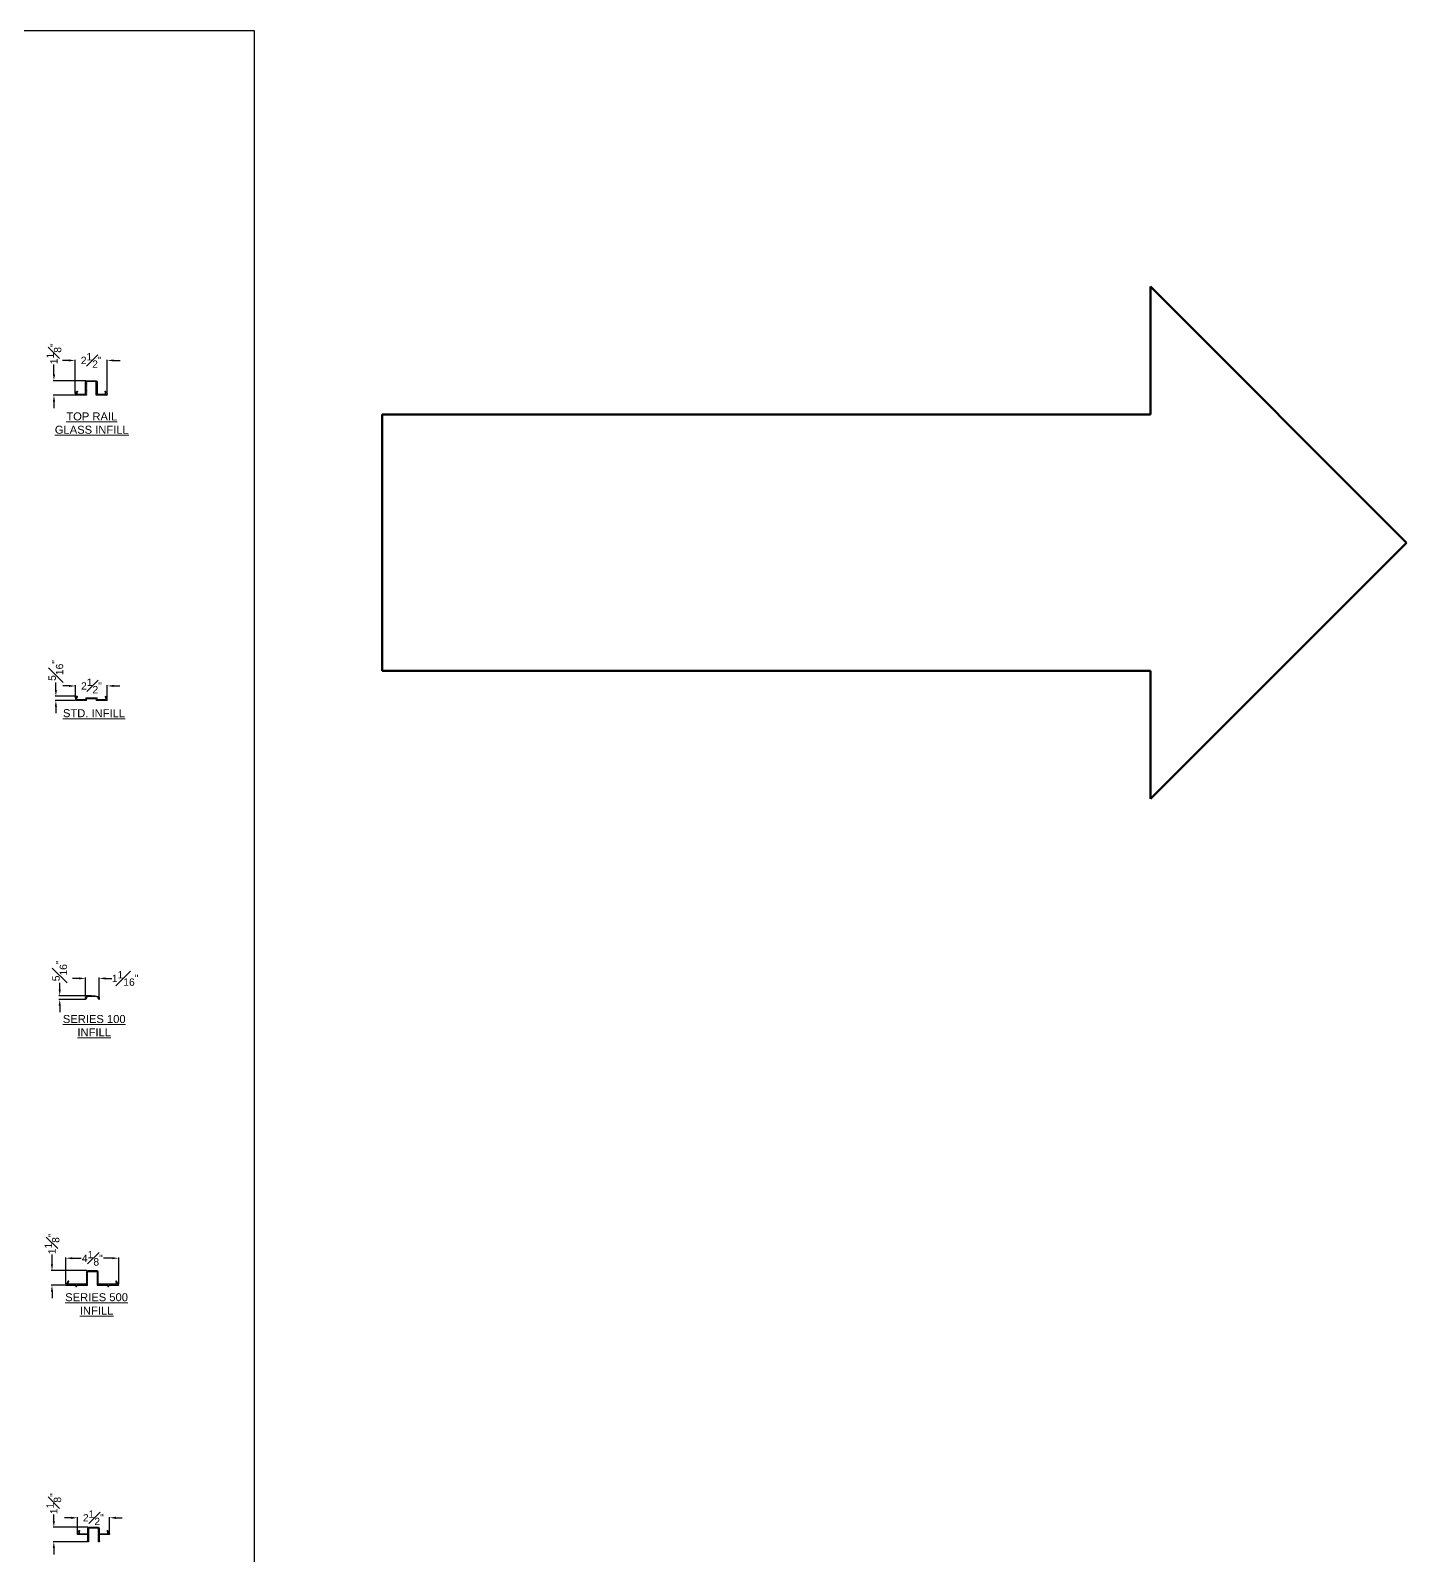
# Model space of a CAD drawing. Header units: inches. Extents: x -333 to 1223, y -450 to 45.
# Drawn here: x 266 to 373.5, y -86.2 to 32.9 of the extents above; entities that cross this region are included whole.
import ezdxf

# ---------------------------------------------------------------- set-up
doc = ezdxf.new("R2010")
doc.units = ezdxf.units.IN
doc.header["$MEASUREMENT"] = 0
doc.layers.get('Defpoints').update_dxf_attribs({"color": 85})
for name, color, linetype in [('Detail', 251, 'Continuous'), ('Dims', 1, 'Continuous'), ('PL', 252, 'Continuous')]:
    doc.layers.add(name, color=color, linetype=linetype)
doc.styles.add('SM0', font='arial.ttf', dxfattribs={"height": 0.575})
doc.styles.get("Standard").update_dxf_attribs({"font": 'arial.ttf'})
doc.styles.add('style-sm', font='arial.ttf', dxfattribs={"height": 0.25})
doc.dimstyles.new('Arch-sm', dxfattribs={"dimtxt": 0.25, "dimasz": 0.25, "dimexe": 0.0625, "dimexo": 0.0625, "dimgap": 0.125, "dimtad": 0, "dimdec": 4, "dimzin": 0, "dimdsep": 46, "dimlunit": 4, "dimtxsty": 'style-sm', "dimcen": 0.09, "dimclrd": 256, "dimclre": 256, "dimclrt": 7, "dimadec": 1, "dimazin": 1, "dimtfac": 1, "dimtdec": 4, "dimtofl": 0, "dimtmove": 0, "dimatfit": 3, "dimfxl": 0.18, "dimfrac": 1, "dimtolj": 1, "dimtzin": 0, "dimlwd": -1, "dimlwe": -1, "dimarcsym": 0})

# ---------------------------------------------------------------- blocks, each defined once
blk = doc.blocks.new('*D61')
at = {"layer": 'Defpoints', "color": 0, "transparency": 16777216}
for p in [(272, -18.29), (269.53, -19.28), (272, -19.28)]:
    blk.add_point(p, dxfattribs=at)
at = {"layer": 'Dims', "transparency": 16777216}
for p, q in [((269.03, -18.29), (268.53, -18.29)), ((269.53, -19.22), (269.53, -18.23)), ((272, -19.22), (272, -18.23)), ((272.5, -18.29), (273, -18.29))]:
    blk.add_line(p, q, dxfattribs=at)
for points in [[(269.03, -18.21), (269.03, -18.37), (269.53, -18.29)], [(272.5, -18.21), (272.5, -18.37), (272, -18.29)]]:
    blk.add_solid(points, dxfattribs=at)
at = {"layer": 'Dims', "color": 7, "transparency": 16777216, "insert": (270.77, -18.29), "char_height": 0.575, "attachment_point": 5, "style": 'SM0'}
blk.add_mtext('\\A1;2{\\H1.000000x;\\S1#2;}"', dxfattribs=at)
blk = doc.blocks.new('*D62')
at = {"layer": 'Defpoints', "color": 0, "transparency": 16777216}
for p in [(267.99, -19.42), (269.54, -19.42), (269.65, -19.1)]:
    blk.add_point(p, dxfattribs=at)
at = {"layer": 'Dims', "transparency": 16777216}
for p, q in [((267.99, -18.6), (267.99, -18.02)), ((269.59, -19.1), (267.93, -19.1)), ((269.48, -19.42), (267.93, -19.42)), ((267.99, -19.92), (267.99, -20.42))]:
    blk.add_line(p, q, dxfattribs=at)
for points in [[(267.91, -18.6), (268.08, -18.6), (267.99, -19.1)], [(267.91, -19.92), (268.08, -19.92), (267.99, -19.42)]]:
    blk.add_solid(points, dxfattribs=at)
at = {"layer": 'Dims', "color": 7, "transparency": 16777216, "insert": (267.99, -17.08), "char_height": 0.575, "attachment_point": 5, "rotation": 90, "style": 'SM0'}
blk.add_mtext('\\A1;{\\H1.000000x;\\S5#16;}"', dxfattribs=at)
blk = doc.blocks.new('*D69')
at = {"layer": 'Defpoints', "color": 0, "transparency": 16777216}
for p in [(267.84, 5.55), (270.38, 5.55), (269.53, 4.41)]:
    blk.add_point(p, dxfattribs=at)
at = {"layer": 'Dims', "transparency": 16777216}
for p, q in [((267.84, 6.05), (267.84, 6.81)), ((270.32, 5.55), (267.78, 5.55)), ((269.47, 4.41), (267.78, 4.41)), ((267.84, 3.91), (267.84, 3.41))]:
    blk.add_line(p, q, dxfattribs=at)
for points in [[(267.76, 6.05), (267.93, 6.05), (267.84, 5.55)], [(267.76, 3.91), (267.93, 3.91), (267.84, 4.41)]]:
    blk.add_solid(points, dxfattribs=at)
at = {"layer": 'Dims', "color": 7, "transparency": 16777216, "insert": (267.84, 7.65), "char_height": 0.575, "attachment_point": 5, "rotation": 90, "style": 'SM0'}
blk.add_mtext('\\A1;1{\\H1.000000x;\\S1#8;}"', dxfattribs=at)
blk = doc.blocks.new('*D70')
at = {"layer": 'Defpoints', "color": 0, "transparency": 16777216}
for p in [(272.01, 7.13), (269.5, 4.44), (272.01, 4.44)]:
    blk.add_point(p, dxfattribs=at)
at = {"layer": 'Dims', "transparency": 16777216}
for p, q in [((269.5, 4.51), (269.5, 7.19)), ((272.01, 4.51), (272.01, 7.19)), ((269, 7.13), (268.5, 7.13)), ((272.51, 7.13), (273.01, 7.13))]:
    blk.add_line(p, q, dxfattribs=at)
for points in [[(269, 7.21), (269, 7.05), (269.5, 7.13)], [(272.51, 7.21), (272.51, 7.05), (272.01, 7.13)]]:
    blk.add_solid(points, dxfattribs=at)
at = {"layer": 'Dims', "color": 7, "transparency": 16777216, "insert": (270.75, 7.13), "char_height": 0.575, "attachment_point": 5, "style": 'SM0'}
blk.add_mtext('\\A1;2{\\H1.000000x;\\S1#2;}"', dxfattribs=at)
blk = doc.blocks.new('*D52')
at = {"layer": 'Defpoints', "color": 0, "transparency": 16777216}
for p in [(272.9, -62.98), (268.77, -65.06), (272.9, -65.06)]:
    blk.add_point(p, dxfattribs=at)
at = {"layer": 'Dims', "transparency": 16777216}
for p, q in [((268.77, -64.99), (268.77, -62.92)), ((269.27, -62.98), (269.96, -62.98)), ((272.4, -62.98), (271.71, -62.98)), ((272.9, -64.99), (272.9, -62.92))]:
    blk.add_line(p, q, dxfattribs=at)
for points in [[(269.27, -62.9), (269.27, -63.06), (268.77, -62.98)], [(272.4, -62.9), (272.4, -63.06), (272.9, -62.98)]]:
    blk.add_solid(points, dxfattribs=at)
at = {"layer": 'Dims', "color": 7, "transparency": 16777216, "insert": (270.84, -62.98), "char_height": 0.575, "attachment_point": 5, "style": 'SM0'}
blk.add_mtext('\\A1;4{\\H1.000000x;\\S1#8;}"', dxfattribs=at)
blk = doc.blocks.new('*D53')
at = {"layer": 'Defpoints', "color": 0, "transparency": 16777216}
for p in [(270.46, -63.95), (267.69, -65.09), (268.8, -65.09)]:
    blk.add_point(p, dxfattribs=at)
at = {"layer": 'Dims', "transparency": 16777216}
for p, q in [((267.69, -63.45), (267.69, -62.69)), ((270.4, -63.95), (267.63, -63.95)), ((268.74, -65.09), (267.63, -65.09)), ((267.69, -65.59), (267.69, -66.09))]:
    blk.add_line(p, q, dxfattribs=at)
for points in [[(267.6, -63.45), (267.77, -63.45), (267.69, -63.95)], [(267.6, -65.59), (267.77, -65.59), (267.69, -65.09)]]:
    blk.add_solid(points, dxfattribs=at)
at = {"layer": 'Dims', "color": 7, "transparency": 16777216, "insert": (267.69, -61.86), "char_height": 0.575, "attachment_point": 5, "rotation": 90, "style": 'SM0'}
blk.add_mtext('\\A1;1{\\H1.000000x;\\S1#8;}"', dxfattribs=at)
blk = doc.blocks.new('*D59')
at = {"layer": 'Defpoints', "color": 0, "transparency": 16777216}
for p in [(272.18, -83.25), (269.67, -84.53), (272.18, -84.53)]:
    blk.add_point(p, dxfattribs=at)
at = {"layer": 'Dims', "transparency": 16777216}
for p, q in [((269.17, -83.25), (268.67, -83.25)), ((269.67, -84.47), (269.67, -83.19)), ((272.18, -84.47), (272.18, -83.19)), ((272.68, -83.25), (273.18, -83.25))]:
    blk.add_line(p, q, dxfattribs=at)
for points in [[(269.17, -83.17), (269.17, -83.34), (269.67, -83.25)], [(272.68, -83.17), (272.68, -83.34), (272.18, -83.25)]]:
    blk.add_solid(points, dxfattribs=at)
at = {"layer": 'Dims', "color": 7, "transparency": 16777216, "insert": (270.92, -83.25), "char_height": 0.575, "attachment_point": 5, "style": 'SM0'}
blk.add_mtext('\\A1;2{\\H1.000000x;\\S1#2;}"', dxfattribs=at)
blk = doc.blocks.new('*D60')
at = {"layer": 'Defpoints', "color": 0, "transparency": 16777216}
for p in [(270.57, -83.99), (267.83, -85.12), (270.48, -85.12)]:
    blk.add_point(p, dxfattribs=at)
at = {"layer": 'Dims', "transparency": 16777216}
for p, q in [((267.83, -83.49), (267.83, -82.99)), ((270.5, -83.99), (267.77, -83.99)), ((270.42, -85.12), (267.77, -85.12)), ((267.83, -85.62), (267.83, -86.12))]:
    blk.add_line(p, q, dxfattribs=at)
for points in [[(267.75, -83.49), (267.92, -83.49), (267.83, -83.99)], [(267.75, -85.62), (267.92, -85.62), (267.83, -85.12)]]:
    blk.add_solid(points, dxfattribs=at)
at = {"layer": 'Dims', "color": 7, "transparency": 16777216, "insert": (267.83, -82.15), "char_height": 0.575, "attachment_point": 5, "rotation": 90, "style": 'SM0'}
blk.add_mtext('\\A1;1{\\H1.000000x;\\S1#8;}"', dxfattribs=at)
blk = doc.blocks.new('*D44')
at = {"layer": 'Defpoints', "color": 0, "transparency": 16777216}
for p in [(271.37, -41.13), (270.3, -42.61), (271.37, -42.61)]:
    blk.add_point(p, dxfattribs=at)
at = {"layer": 'Dims', "transparency": 16777216}
for p, q in [((269.8, -41.13), (269.3, -41.13)), ((270.3, -42.55), (270.3, -41.07)), ((271.37, -42.55), (271.37, -41.07)), ((271.87, -41.13), (272.37, -41.13))]:
    blk.add_line(p, q, dxfattribs=at)
for points in [[(269.8, -41.05), (269.8, -41.21), (270.3, -41.13)], [(271.87, -41.05), (271.87, -41.21), (271.37, -41.13)]]:
    blk.add_solid(points, dxfattribs=at)
at = {"layer": 'Dims', "color": 7, "transparency": 16777216, "insert": (273.4, -41.13), "char_height": 0.575, "attachment_point": 5, "style": 'SM0'}
blk.add_mtext('\\A1;1{\\H1.000000x;\\S1#16;}"', dxfattribs=at)
blk = doc.blocks.new('*D45')
at = {"layer": 'Defpoints', "color": 0, "transparency": 16777216}
for p in [(268.29, -42.77), (270.31, -42.77), (270.83, -42.48)]:
    blk.add_point(p, dxfattribs=at)
at = {"layer": 'Dims', "transparency": 16777216}
for p, q in [((268.29, -41.98), (268.29, -41.48)), ((270.77, -42.48), (268.23, -42.48)), ((270.25, -42.77), (268.23, -42.77)), ((268.29, -43.27), (268.29, -43.77))]:
    blk.add_line(p, q, dxfattribs=at)
for points in [[(268.21, -41.98), (268.38, -41.98), (268.29, -42.48)], [(268.21, -43.27), (268.38, -43.27), (268.29, -42.77)]]:
    blk.add_solid(points, dxfattribs=at)
at = {"layer": 'Dims', "color": 7, "transparency": 16777216, "insert": (268.29, -40.54), "char_height": 0.575, "attachment_point": 5, "rotation": 90, "style": 'SM0'}
blk.add_mtext('\\A1;{\\H1.000000x;\\S5#16;}"', dxfattribs=at)
blk = doc.blocks.new('NEXT')
at = {"layer": 'Dims', "color": 84, "lineweight": 70}
for p, q in [((90, -40), (70, -20)), ((70, -20), (70, -30)), ((10, -30), (10, -50)), ((70, -30), (10, -30)), ((90, -40), (70, -60)), ((70, -50), (10, -50)), ((70, -60), (70, -50))]:
    blk.add_line(p, q, dxfattribs=at)

msp = doc.modelspace()

# ---------------------------------------------------------------- linework, layer by layer
at = {"layer": 'Detail'}
for points in [[(271.13107, 5.26899, -0.414213562), (271.13107, 5.28031), (271.14372, 5.29296), (271.13107, 5.30562, -0.414213562), (271.13107, 5.31693), (271.14372, 5.32959), (271.13107, 5.34225, -0.414213562), (271.13107, 5.35356), (271.14372, 5.36622), (271.13107, 5.37888, -0.414213562), (271.13107, 5.39019), (271.14372, 5.40285), (271.13107, 5.4155, -0.414213562), (271.13107, 5.42682), (271.14372, 5.43947), (271.12736, 5.45584, 0.546605497), (271.11372, 5.47709), (270.39572, 5.47709, 0.546605497), (270.38209, 5.45584), (270.36572, 5.43947), (270.37838, 5.42682, -0.414213562), (270.37838, 5.4155), (270.36572, 5.40285), (270.37838, 5.39019, -0.414213562), (270.37838, 5.37888), (270.36572, 5.36622), (270.37838, 5.35356, -0.414213562), (270.37838, 5.34225), (270.36572, 5.32959), (270.37838, 5.31693, -0.414213562), (270.37838, 5.30562), (270.36572, 5.29296), (270.37838, 5.28031, -0.414213562), (270.37838, 5.26899), (270.36572, 5.25634), (270.37838, 5.24368, -0.414213562), (270.37838, 5.23237), (270.36572, 5.21971), (270.37838, 5.20705, -0.414213562), (270.37838, 5.19574), (270.36572, 5.18308), (270.37838, 5.17042, -0.414213562), (270.37838, 5.15911), (270.36572, 5.14645), (270.37838, 5.1338, -0.414213562), (270.37838, 5.12248), (270.36572, 5.10983), (270.37838, 5.09717, -0.414213562), (270.37838, 5.08586), (270.36572, 5.0732), (270.37838, 5.06054, -0.414213562), (270.37838, 5.04923), (270.36572, 5.03657), (270.37838, 5.02391, -0.414213562), (270.37838, 5.0126), (270.36572, 4.99994), (270.37838, 4.98729, -0.414213562), (270.37838, 4.97597), (270.36572, 4.96332), (270.37838, 4.95066, -0.414213562), (270.37838, 4.93935), (270.36572, 4.92669), (270.37838, 4.91403, -0.414213562), (270.37838, 4.90272), (270.36572, 4.89006), (270.37838, 4.8774, -0.414213562), (270.37838, 4.86609), (270.36572, 4.85343), (270.37838, 4.84078, -0.414213562), (270.37838, 4.82946), (270.36572, 4.81681), (270.37838, 4.80415, -0.414213562), (270.37838, 4.79284), (270.36572, 4.78018), (270.37838, 4.76752, -0.414213562), (270.37838, 4.75621), (270.36572, 4.74355), (270.37838, 4.7309, -0.414213562), (270.37838, 4.71958), (270.36572, 4.70692), (270.37838, 4.69427, -0.414213562), (270.37838, 4.68295), (270.36572, 4.6703), (270.37838, 4.65764, -0.414213562), (270.37838, 4.64633), (270.36572, 4.63367), (270.37838, 4.62101, -0.414213562), (270.37838, 4.6097), (270.36572, 4.59704), (270.37838, 4.58439, -0.414213562), (270.37838, 4.57307), (270.36572, 4.56042), (270.37838, 4.54776, -0.414213562), (270.37838, 4.53644), (270.36572, 4.52379), (270.37838, 4.51113, -0.414213562), (270.37838, 4.49982), (270.36572, 4.48716), (270.37838, 4.4745, -0.414213562), (270.37838, 4.46319), (270.36572, 4.45053), (270.37838, 4.43788, -0.414213562), (270.37838, 4.42656), (270.37012, 4.4183, -0.198912367), (270.35951, 4.41391), (269.53197, 4.41391, -1), (269.53197, 4.47341), (269.53972, 4.47341, 1), (269.53972, 4.52841), (269.53222, 4.52841, -0.577350269), (269.51923, 4.55091), (269.6168, 4.71991, -1), (269.6705, 4.68891), (269.63123, 4.6209, 0.131652498), (269.62922, 4.6134), (269.62922, 4.49891, 0.414213562), (269.64422, 4.48391), (270.28072, 4.48391, 0.414213562), (270.29572, 4.49891), (270.29572, 5.46209, -0.414213562), (270.38072, 5.54709), (271.12872, 5.54709, -0.414213562), (271.21372, 5.46209), (271.21372, 4.49891, 0.414213562), (271.22872, 4.48391), (271.86522, 4.48391, 0.414213562), (271.88022, 4.49891), (271.88022, 4.6134, 0.131652498), (271.87821, 4.6209), (271.83895, 4.68891, -1), (271.89264, 4.71991), (271.99021, 4.55091, -0.577350269), (271.97722, 4.52841), (271.96972, 4.52841, 1), (271.96972, 4.47341), (271.97747, 4.47341, -1), (271.97747, 4.41391), (271.14994, 4.41391, -0.198912367), (271.13933, 4.4183), (271.13107, 4.42656, -0.414213562), (271.13107, 4.43788), (271.14372, 4.45053), (271.13107, 4.46319, -0.414213562), (271.13107, 4.4745), (271.14372, 4.48716), (271.13107, 4.49982, -0.414213562), (271.13107, 4.51113), (271.14372, 4.52379), (271.13107, 4.53644, -0.414213562), (271.13107, 4.54776), (271.14372, 4.56042), (271.13107, 4.57307, -0.414213562), (271.13107, 4.58439), (271.14372, 4.59704), (271.13107, 4.6097, -0.414213562), (271.13107, 4.62101), (271.14372, 4.63367), (271.13107, 4.64633, -0.414213562), (271.13107, 4.65764), (271.14372, 4.6703), (271.13107, 4.68295, -0.414213562), (271.13107, 4.69427), (271.14372, 4.70692), (271.13107, 4.71958, -0.414213562), (271.13107, 4.7309), (271.14372, 4.74355), (271.13107, 4.75621, -0.414213562), (271.13107, 4.76752), (271.14372, 4.78018), (271.13107, 4.79284, -0.414213562), (271.13107, 4.80415), (271.14372, 4.81681), (271.13107, 4.82946, -0.414213562), (271.13107, 4.84078), (271.14372, 4.85343), (271.13107, 4.86609, -0.414213562), (271.13107, 4.8774), (271.14372, 4.89006), (271.13107, 4.90272, -0.414213562), (271.13107, 4.91403), (271.14372, 4.92669), (271.13107, 4.93935, -0.414213562), (271.13107, 4.95066), (271.14372, 4.96332), (271.13107, 4.97597, -0.414213562), (271.13107, 4.98729), (271.14372, 4.99994), (271.13107, 5.0126, -0.414213562), (271.13107, 5.02391), (271.14372, 5.03657), (271.13107, 5.04923, -0.414213562), (271.13107, 5.06054), (271.14372, 5.0732), (271.13107, 5.08586, -0.414213562), (271.13107, 5.09717), (271.14372, 5.10983), (271.13107, 5.12248, -0.414213562), (271.13107, 5.1338), (271.14372, 5.14645), (271.13107, 5.15911, -0.414213562), (271.13107, 5.17042), (271.14372, 5.18308), (271.13107, 5.19574, -0.414213562), (271.13107, 5.20705), (271.14372, 5.21971), (271.13107, 5.23237, -0.414213562), (271.13107, 5.24368), (271.14372, 5.25634)], [(271.36546, -42.76492, -0.696819816), (271.34814, -42.77132), (271.29201, -42.668, -0.429242952), (271.29641, -42.65442, 0.707561448), (271.28865, -42.58244, 0.023325847), (271.10731, -42.54846, -0.998707432), (271.09716, -42.54707, 0.001243701), (271.08741, -42.54579, -0.998707432), (271.07725, -42.5445, 0.089022931), (270.37927, -42.58244, 0.707561448), (270.37152, -42.65442, -0.429242952), (270.37591, -42.668), (270.31979, -42.77132, -0.696819816), (270.30246, -42.76492), (270.30246, -42.61152, -0.347126734), (270.36292, -42.53494, -0.117711706), (271.30501, -42.53494, -0.347126734), (271.36546, -42.61152)], [(270.46204, -64.89219), (270.44704, -64.87719), (270.46204, -64.86219), (270.44704, -64.84719), (270.46204, -64.83219), (270.44704, -64.81719), (270.46204, -64.80219), (270.44704, -64.78719), (270.46204, -64.77219), (270.44704, -64.75719), (270.46204, -64.74219), (270.44704, -64.72719), (270.46204, -64.71219), (270.44704, -64.69719), (270.46204, -64.68219), (270.44704, -64.66719), (270.46204, -64.65219), (270.44704, -64.63719), (270.46204, -64.62219), (270.44704, -64.60719), (270.46204, -64.59219), (270.44704, -64.57719), (270.46204, -64.56219), (270.44704, -64.54719), (270.46204, -64.53219), (270.44704, -64.51719), (270.46204, -64.50219), (270.44704, -64.48719), (270.46204, -64.47219), (270.44704, -64.45719), (270.46204, -64.44219), (270.44704, -64.42719), (270.46204, -64.41219), (270.44704, -64.39719), (270.46204, -64.38219), (270.44704, -64.36719), (270.46204, -64.35219), (270.44704, -64.33719), (270.46204, -64.32219), (270.44704, -64.30719), (270.46204, -64.29219), (270.44704, -64.27719), (270.46204, -64.26219), (270.44704, -64.24719), (270.46204, -64.23219), (270.44704, -64.21719), (270.46204, -64.20219), (270.44704, -64.18719), (270.46204, -64.17219), (270.44704, -64.15719), (270.46204, -64.14219), (270.44704, -64.12719), (270.46204, -64.11219), (270.44704, -64.09719), (270.46204, -64.08219), (270.44704, -64.06719), (270.46204, -64.05219), (270.46204, -64.03919, -0.414213562), (270.47704, -64.02419), (271.07845, -64.02419), (271.08324, -64.02419, 1), (271.09324, -64.02419), (271.10324, -64.02419, 1), (271.11324, -64.02419), (271.11835, -64.02419), (271.19504, -64.02419, -0.414213562), (271.21004, -64.03919), (271.21004, -64.05219), (271.22504, -64.06719), (271.21004, -64.08219), (271.22504, -64.09719), (271.21004, -64.11219), (271.22504, -64.12719), (271.21004, -64.14219), (271.22504, -64.15719), (271.21004, -64.17219), (271.22504, -64.18719), (271.21004, -64.20219), (271.22504, -64.21719), (271.21004, -64.23219), (271.22504, -64.24719), (271.21004, -64.26219), (271.22504, -64.27719), (271.21004, -64.29219), (271.22504, -64.30719), (271.21004, -64.32219), (271.22504, -64.33719), (271.21004, -64.35219), (271.22504, -64.36719), (271.21004, -64.38219), (271.22504, -64.39719), (271.21004, -64.41219), (271.22504, -64.42719), (271.21004, -64.44219), (271.22504, -64.45719), (271.21004, -64.47219), (271.22504, -64.48719), (271.21004, -64.50219), (271.22504, -64.51719), (271.21004, -64.53219), (271.22504, -64.54719), (271.21004, -64.56219), (271.22504, -64.57719), (271.21004, -64.59219), (271.22504, -64.60719), (271.21004, -64.62219), (271.22504, -64.63719), (271.21004, -64.65219), (271.22504, -64.66719), (271.21004, -64.68219), (271.22504, -64.69719), (271.21004, -64.71219), (271.22504, -64.72719), (271.21004, -64.74219), (271.22504, -64.75719), (271.21004, -64.77219), (271.22504, -64.78719), (271.21004, -64.80219), (271.22504, -64.81719), (271.21004, -64.83219), (271.22504, -64.84719), (271.21004, -64.86219), (271.22504, -64.87719), (271.21004, -64.89219), (271.22504, -64.90719), (271.21004, -64.92219), (271.22504, -64.93719), (271.21004, -64.95219), (271.22504, -64.96719), (271.21004, -64.98219), (271.22504, -64.99719), (271.21004, -65.01219), (271.22504, -65.02719), (271.21004, -65.04219), (271.22504, -65.05719), (271.21004, -65.07219, 0.414213562), (271.22504, -65.08719), (272.03304, -65.08719, -0.414213562), (272.04804, -65.10219), (272.04804, -65.17719, 0.414213562), (272.08304, -65.21219, 0.414213562), (272.11804, -65.17719), (272.11804, -65.10219, -0.414213562), (272.13304, -65.08719), (272.87054, -65.08719, 0.414213562), (272.90054, -65.05719, 0.414213562), (272.87054, -65.02719), (272.80104, -65.02719, -0.414213562), (272.77354, -64.99969, -0.414213562), (272.80104, -64.97219), (272.80854, -64.97219, 0.576715671), (272.82155, -64.94971), (272.72442, -64.78074, 1), (272.67066, -64.81164), (272.71154, -64.88275), (272.71154, -65.00219, -0.414213562), (272.69654, -65.01719), (271.84104, -65.01719), (271.82604, -65.03219), (271.81104, -65.01719), (271.31004, -65.01719, -0.414213562), (271.29504, -65.00219), (271.29504, -64.03919, 0.414213562), (271.21004, -63.95419), (270.46204, -63.95419, 0.414213562), (270.37704, -64.03919), (270.37704, -65.00219, -0.414213562), (270.36204, -65.01719), (269.86104, -65.01719), (269.84604, -65.03219), (269.83104, -65.01719), (268.97554, -65.01719, -0.414213562), (268.96054, -65.00219), (268.96054, -64.88275), (269.00142, -64.81164, 1), (268.94766, -64.78074), (268.85054, -64.94971, 0.576715671), (268.86354, -64.97219), (268.87104, -64.97219, -0.414213562), (268.89854, -64.99969, -0.414213562), (268.87104, -65.02719), (268.80154, -65.02719, 0.414213562), (268.77154, -65.05719), (268.77154, -65.05719, 0.414213562), (268.80154, -65.08719), (269.53904, -65.08719, -0.414213562), (269.55404, -65.10219), (269.55404, -65.17719, 0.414213562), (269.58904, -65.21219, 0.414213562), (269.62404, -65.17719), (269.62404, -65.10219, -0.414213562), (269.63904, -65.08719), (270.44704, -65.08719, 0.414213562), (270.46204, -65.07219), (270.44704, -65.05719), (270.46204, -65.04219), (270.44704, -65.02719), (270.46204, -65.01219), (270.44704, -64.99719), (270.46204, -64.98219), (270.44704, -64.96719), (270.46204, -64.95219), (270.44704, -64.93719), (270.46204, -64.92219), (270.44704, -64.90719)], [(272.14766, -84.50361, -0.414213562), (272.17666, -84.53261), (272.17666, -84.53461, -0.414213562), (272.14766, -84.56361), (271.36816, -84.56361), (271.36816, -85.0516, -1), (271.36816, -85.1216), (271.31116, -85.1216), (271.29816, -85.1086), (271.31316, -85.0936), (271.29816, -85.0786), (271.31316, -85.0636), (271.29816, -85.0486), (271.31316, -85.0336), (271.29816, -85.0186), (271.31316, -85.0036), (271.29816, -84.9886), (271.31316, -84.9736), (271.29816, -84.9586), (271.31316, -84.9436), (271.29816, -84.9286), (271.31316, -84.9136), (271.29816, -84.8986), (271.31316, -84.8836), (271.29816, -84.8686), (271.31316, -84.8536), (271.29816, -84.8386), (271.31316, -84.8236), (271.29816, -84.8086), (271.31316, -84.7936), (271.29816, -84.7786), (271.31316, -84.7636), (271.29816, -84.7486), (271.31316, -84.73361), (271.29816, -84.71861), (271.31316, -84.70361), (271.29816, -84.68861), (271.31316, -84.67361), (271.29816, -84.65861), (271.31316, -84.64361), (271.29816, -84.62861), (271.31316, -84.61361), (271.29816, -84.59861), (271.31316, -84.58361), (271.29816, -84.56861), (271.31316, -84.55361), (271.29816, -84.53861), (271.31316, -84.52361), (271.29816, -84.50861), (271.31316, -84.49361), (271.29816, -84.47861), (271.31316, -84.46361), (271.29816, -84.44861), (271.31316, -84.43361), (271.29816, -84.41861), (271.31316, -84.40361), (271.29816, -84.38861), (271.31316, -84.37361), (271.29816, -84.35861), (271.31316, -84.34361), (271.29816, -84.32861), (271.31316, -84.31361), (271.29816, -84.29861), (271.31316, -84.28361), (271.29816, -84.26861), (271.31316, -84.25361), (271.29816, -84.23861), (271.31316, -84.22361), (271.29816, -84.20861), (271.31316, -84.19361), (271.29816, -84.17861), (271.31316, -84.16361), (271.29816, -84.14861), (271.31316, -84.13361), (271.29816, -84.11861), (271.31316, -84.10361), (271.29816, -84.08861), (271.31316, -84.07361), (271.29816, -84.05861), (271.15594, -84.05861), (271.15339, -84.05861, -1), (271.14839, -84.05861), (271.14339, -84.05861, -1), (271.13839, -84.05861), (271.13599, -84.05861), (270.92416, -84.05861), (270.55016, -84.05861), (270.53516, -84.07361), (270.55016, -84.08861), (270.53516, -84.10361), (270.55016, -84.11861), (270.53516, -84.13361), (270.55016, -84.14861), (270.53516, -84.16361), (270.55016, -84.17861), (270.53516, -84.19361), (270.55016, -84.20861), (270.53516, -84.22361), (270.55016, -84.23861), (270.53516, -84.25361), (270.55016, -84.26861), (270.53516, -84.28361), (270.55016, -84.29861), (270.53516, -84.31361), (270.55016, -84.32861), (270.53516, -84.34361), (270.55016, -84.35861), (270.53516, -84.37361), (270.55016, -84.38861), (270.53516, -84.40361), (270.55016, -84.41861), (270.53516, -84.43361), (270.55016, -84.44861), (270.53516, -84.46361), (270.55016, -84.47861), (270.53516, -84.49361), (270.55016, -84.50861), (270.53516, -84.52361), (270.55016, -84.53861), (270.53516, -84.55361), (270.55016, -84.56861), (270.53516, -84.58361), (270.55016, -84.59861), (270.53516, -84.61361), (270.55016, -84.62861), (270.53516, -84.64361), (270.55016, -84.65861), (270.53516, -84.67361), (270.55016, -84.68861), (270.53516, -84.70361), (270.55016, -84.71861), (270.53516, -84.73361), (270.55016, -84.7486), (270.53516, -84.7636), (270.55016, -84.7786), (270.53516, -84.7936), (270.55016, -84.8086), (270.53516, -84.8236), (270.55016, -84.8386), (270.53516, -84.8536), (270.55016, -84.8686), (270.53516, -84.8836), (270.55016, -84.8986), (270.53516, -84.9136), (270.55016, -84.9286), (270.53516, -84.9436), (270.55016, -84.9586), (270.53516, -84.9736), (270.55016, -84.9886), (270.53516, -85.0036), (270.55016, -85.0186), (270.53516, -85.0336), (270.55016, -85.0486), (270.53516, -85.0636), (270.55016, -85.0786), (270.53516, -85.0936), (270.55016, -85.1086), (270.53716, -85.1216), (270.48016, -85.1216, -1), (270.48016, -85.0516), (270.48016, -84.56361), (269.70066, -84.56361, -0.414213562), (269.67166, -84.53461), (269.67166, -84.53261, -0.414213562), (269.70066, -84.50361), (269.71066, -84.50361, 0.414213562), (269.73666, -84.47761), (269.73666, -84.47461, 0.414213562), (269.71066, -84.44861), (269.70166, -84.44861, -0.576715671), (269.68866, -84.42613), (269.78578, -84.25716, -1), (269.83954, -84.28806), (269.79866, -84.35917), (269.79866, -84.48361, 0.414213562), (269.80866, -84.49361), (270.48016, -84.49361), (270.48016, -84.07361, -0.414213562), (270.56516, -83.98861), (270.92416, -83.98861), (271.28316, -83.98861, -0.414213562), (271.36816, -84.07361), (271.36816, -84.49361), (272.03966, -84.49361, 0.414213562), (272.04966, -84.48361), (272.04966, -84.35917), (272.00878, -84.28806, -1), (272.06253, -84.25716), (272.15966, -84.42613, -0.576715671), (272.14666, -84.44861), (272.13766, -84.44861, 0.414213562), (272.11166, -84.47461), (272.11166, -84.47761, 0.414213562), (272.13766, -84.50361)]]:
    msp.add_lwpolyline(points, format="xyb", close=True, dxfattribs=at)
at = {"layer": 'Detail', "lineweight": 0}
msp.add_lwpolyline([(269.63979, -19.21681, -0.131652498), (269.64113, -19.21181), (269.68077, -19.14315, 0.577350269), (269.65479, -19.09815), (269.65248, -19.09815, 0.267949192), (269.6265, -19.11315), (269.52913, -19.2818, 0.131652498), (269.52779, -19.2868), (269.52779, -19.29015, 0.414213562), (269.54279, -19.30515), (269.55079, -19.30515, -0.414213562), (269.57779, -19.33215), (269.57779, -19.33315, -0.414213562), (269.55079, -19.36015), (269.54179, -19.36015, 0.414213562), (269.51279, -19.38915), (269.51279, -19.39115, 0.414213562), (269.54179, -19.42015), (270.37279, -19.42015, 0.414213562), (270.38279, -19.41015), (270.38279, -19.30515, -0.414213562), (270.39279, -19.29515), (270.75029, -19.29515), (270.76529, -19.28015), (270.75029, -19.29515), (270.76529, -19.28015), (270.78029, -19.29515), (270.76529, -19.28015), (270.78029, -19.29515), (271.13779, -19.29515, -0.414213562), (271.14779, -19.30515), (271.14779, -19.41015, 0.414213562), (271.15779, -19.42015), (271.98879, -19.42015, 0.414213562), (272.01779, -19.39115), (272.01779, -19.38915, 0.414213562), (271.98879, -19.36015), (271.97979, -19.36015, -0.414213562), (271.95279, -19.33315), (271.95279, -19.33215, -0.414213562), (271.97979, -19.30515), (271.98779, -19.30515, 0.414213562), (272.00279, -19.29015), (272.00279, -19.2868, 0.131652498), (272.00145, -19.2818), (271.90408, -19.11315, 0.267949192), (271.8781, -19.09815), (271.87579, -19.09815, 0.577350269), (271.84981, -19.14315), (271.88953, -19.21454, -0.127612055), (271.89079, -19.21941), (271.89079, -19.34015, -0.414213562), (271.88079, -19.35015), (271.22029, -19.35015, -0.414213562), (271.21029, -19.34015), (271.21029, -19.23515, 0.414213562), (271.20029, -19.22515), (270.69124, -19.22515), (270.68885, -19.22515, 1), (270.68385, -19.22515), (270.67885, -19.22515, 1), (270.67385, -19.22515), (270.67129, -19.22515), (270.33029, -19.22515, 0.414213562), (270.32029, -19.23515), (270.32029, -19.34015, -0.414213562), (270.31029, -19.35015), (269.64979, -19.35015, -0.414213562), (269.63979, -19.34015), (269.63979, -19.21681, -0.131652498), (269.64113, -19.21181)], format="xyb", dxfattribs=at)
at = {"layer": 'PL'}
msp.add_lwpolyline([(-26.37791, 32.89608), (283.48766, 32.89608), (283.48766, -305), (-26.37791, -305)], close=True, dxfattribs=at)

# ---------------------------------------------------------------- block references
at = {"layer": 'Dims'}
msp.add_blockref('NEXT', (283.48766, 32.89608), dxfattribs=at)

# ---------------------------------------------------------------- texts
at = {"layer": 'Dims', "lineweight": 0, "ltscale": 4, "char_height": 0.625, "width": 9.2876192, "attachment_point": 5}
for s, insert in [('{\\LTOP RAIL\\PGLASS INFILL}', (270.79653, 2.23534)), ('{\\LSTD. INFILL}', (270.96984, -20.42173)), ('{\\LSERIES 100\\PINFILL}', (270.98726, -44.81965)), ('{\\LSERIES 500\\PINFILL}', (271.17202, -66.54895))]:
    msp.add_mtext(s, dxfattribs=dict(at, insert=insert))

# ---------------------------------------------------------------- dimensions: what is measured, and where the dimension line sits
at = {"layer": 'Dims'}
for base, p1, p2, picture, middle in [((267.84259, 5.54709), (269.53197, 4.41391), (270.38072, 5.54709), '*D69', (267.84259, 7.6454)), ((267.99284, -19.42015), (269.65479, -19.09815), (269.54179, -19.42015), '*D62', (267.99284, -17.08437)), ((268.29234, -42.77477), (270.83396, -42.47949), (270.31231, -42.77477), '*D45', (268.29234, -40.54049)), ((267.68782, -65.08719), (270.46204, -63.95419), (268.80154, -65.08719), '*D53', (267.68782, -61.85588)), ((267.83315, -85.1216), (270.56516, -83.98861), (270.48016, -85.1216), '*D60', (267.83315, -82.14982))]:
    dim = msp.add_linear_dim(base=base, p1=p1, p2=p2, angle=90, dimstyle='Arch-sm', override={"dimtxt": 0.625, "dimasz": 0.5, "dimtxsty": 'SM0'}, dxfattribs=at)
    dim.commit()
    dim.dimension.update_dxf_attribs({"geometry": picture, "text_midpoint": middle, "dimtype": 160})
for base, p1, p2, picture, middle in [((272.00722, 7.13003), (269.50222, 4.44366), (272.00722, 4.44366), '*D70', (270.75472, 7.13003)), ((272.00245, -18.28928), (269.52913, -19.2818), (272.00245, -19.28421), '*D61', (270.76579, -18.28928)), ((272.90054, -62.9795), (268.77154, -65.05719), (272.90054, -65.05719), '*D52', (270.83604, -62.9795))]:
    dim = msp.add_linear_dim(base=base, p1=p1, p2=p2, dimstyle='Arch-sm', override={"dimtxt": 0.625, "dimasz": 0.5, "dimtxsty": 'SM0'}, dxfattribs=at)
    dim.commit()
    dim.dimension.update_dxf_attribs({"geometry": picture, "text_midpoint": middle, "dimtype": 160})
for base, p1, p2, picture, middle in [((271.36546, -41.12875), (270.30246, -42.61152), (271.36546, -42.61152), '*D44', (273.39938, -41.12875)), ((272.17666, -83.25279), (269.67166, -84.53261), (272.17666, -84.53461), '*D59', (270.92416, -83.25279))]:
    dim = msp.add_linear_dim(base=base, p1=p1, p2=p2, dimstyle='Arch-sm', override={"dimtxt": 0.625, "dimasz": 0.5, "dimtxsty": 'SM0'}, dxfattribs=at)
    dim.commit()
    dim.dimension.update_dxf_attribs({"geometry": picture, "text_midpoint": middle})

doc.saveas('drawing.dxf')
